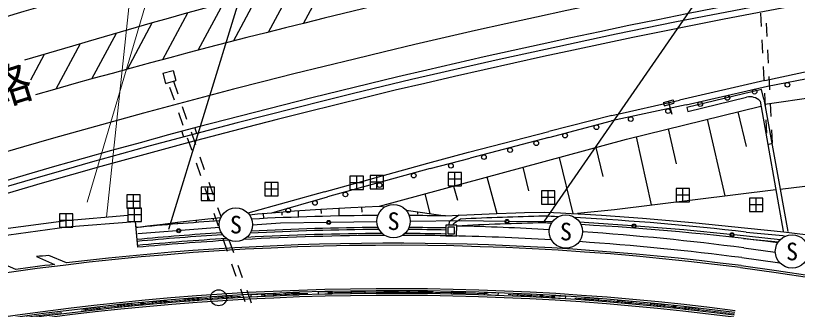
# Model space of a CAD drawing. Units: millimetres, scale not verified. Extents: x -1459003 to 1952903, y -3121393 to 1511092.
# Drawn here: x 170867 to 229376, y 306916 to 328908 of the extents above; entities that cross this region are included whole.
import ezdxf
from ezdxf.enums import TextEntityAlignment as Align

# ---------------------------------------------------------------- set-up
doc = ezdxf.new("R2010")
doc.units = ezdxf.units.MM
doc.header["$LTSCALE"] = 1000
doc.linetypes.add('CHAIN', pattern=[18.5, 12, -1.5, 3.5, -1.5])
for name, color, linetype, lineweight in [('M-BGD', 7, 'Continuous', 25), ('M-BMK', 2, 'CHAIN', 13), ('M-BMK-OTRS', 5, 'Continuous', 25), ('M-BMK-ROW', 30, 'Continuous', 25), ('M-BMK-SRVR', 3, 'Continuous', 25), ('M-STR-HTXT', 7, 'Continuous', 13), ('M-STR-STRC', 7, 'Continuous', 25)]:
    doc.layers.add(name, color=color, linetype=linetype, lineweight=lineweight)
doc.layers.add('M-BMK-HTXT', color=7, linetype='Continuous')
doc.styles.add('ＭＳ ゴシック', font='')
doc.styles.get('ＭＳ ゴシック').set_extended_font_data('MS Gothic')

msp = doc.modelspace()

# ---------------------------------------------------------------- linework, layer by layer
at = {"layer": 'M-BGD'}
for p, q in [((192413, 328329), (194365, 331980)), ((189794, 327673), (191725, 331284)), ((187167, 327003), (189077, 330575)), ((184533, 326317), (186422, 329851)), ((181890, 325617), (183760, 329113)), ((226620, 329093), (226671, 328095)), ((179239, 324901), (181089, 328361)), ((227105, 327337), (227054, 328336)), ((176580, 324170), (178411, 327594)), ((226722, 327096), (226773, 326097)), ((173913, 323423), (175725, 326812)), ((172001, 324089), (173031, 326016)), ((227206, 325340), (227155, 326339)), ((181890, 324593), (182661, 324800)), ((182661, 324800), (182865, 324041)), ((226824, 325098), (226874, 324100)), ((226935, 324040), (232416, 325250)), ((227151, 323618), (232919, 324768)), ((181890, 324593), (182094, 323834)), ((227308, 323342), (227257, 324341)), ((182094, 323834), (182865, 324041)), ((182673, 323989), (183004, 323045)), ((226935, 324040), (220548, 322586)), ((221053, 322227), (227151, 323618)), ((182746, 322576), (182415, 323519)), ((226689, 323367), (221099, 322033)), ((226866, 322642), (226689, 323367)), ((226925, 323101), (226976, 322102)), ((226933, 322272), (233589, 323251)), ((215502, 321421), (220548, 322586)), ((219351, 322407), (220075, 322602)), ((219351, 322407), (219416, 322166)), ((219713, 322504), (219972, 321539)), ((220075, 322602), (220140, 322360)), ((221170, 321741), (225579, 322793)), ((226588, 322509), (228318, 312783)), ((226866, 322642), (228666, 312741)), ((183335, 322102), (183666, 321158)), ((221053, 322227), (215472, 321037)), ((216577, 319658), (226654, 322137)), ((219416, 322166), (220140, 322360)), ((221099, 322033), (221170, 321741)), ((227409, 321345), (227358, 322344)), ((183409, 320688), (183078, 321632)), ((215502, 321421), (210765, 320223)), ((224924, 321711), (225554, 319122)), ((210770, 319784), (215472, 321037)), ((222631, 321147), (223955, 315413)), ((227027, 321104), (227078, 320105)), ((183315, 320242), (183427, 319817)), ((183997, 320214), (184328, 319271)), ((184281, 320500), (184393, 320074)), ((204771, 318677), (210765, 320223)), ((219700, 320426), (220302, 317805)), ((227511, 319348), (227460, 320346)), ((184071, 318801), (183740, 319745)), ((198100, 314654), (216577, 319658)), ((210770, 319784), (204896, 318229)), ((217306, 319837), (218439, 314737)), ((214285, 319037), (214812, 316857)), ((227165, 319265), (227511, 319348)), ((184659, 318327), (184990, 317384)), ((201725, 317850), (204771, 318677)), ((211537, 318292), (212577, 314092)), ((184734, 316914), (184403, 317858)), ((193993, 315719), (201725, 317850)), ((201897, 317454), (204896, 318229)), ((201897, 317454), (194219, 315335)), ((208824, 317558), (209247, 315781)), ((206142, 316831), (206878, 314088)), ((228088, 315920), (236350, 316934)), ((185396, 315027), (185065, 315971)), ((185321, 316440), (185652, 315496)), ((203630, 316151), (203940, 315095)), ((193993, 315719), (188258, 314123)), ((201488, 315571), (201862, 314084)), ((215696, 314401), (227767, 315881)), ((190035, 314152), (194219, 315335)), ((185983, 314553), (186239, 313824)), ((190783, 314213), (190801, 313960)), ((192015, 314306), (192026, 313826)), ((193717, 314422), (193723, 314095)), ((195068, 314504), (195060, 313908)), ((196760, 314593), (196772, 314205)), ((200935, 314224), (200943, 314051)), ((212910, 314125), (215696, 314401)), ((185674, 313594), (185666, 313741)), ((186059, 313140), (185728, 314084)), ((189394, 314098), (189408, 313719)), ((204073, 313963), (203333, 313500)), ((204170, 313669), (203630, 313331)), ((179817, 313504), (179977, 311567)), ((182980, 313369), (182977, 313440)), ((186125, 313033), (183220, 312812)), ((184409, 313422), (184398, 313604)), ((190691, 313381), (188604, 313222)), ((194148, 313420), (190691, 313381)), ((197905, 313462), (194448, 313423)), ((204264, 313534), (200404, 313490)), ((203327, 313220), (203333, 313500)), ((203627, 313214), (203630, 313331)), ((207498, 313498), (204264, 313534)), ((211032, 313459), (207798, 313495)), ((213414, 313432), (213094, 313436)), ((217001, 313164), (213414, 313432)), ((220887, 312873), (217300, 313141)), ((182921, 312789), (180015, 312568)), ((224337, 312515), (220887, 312873)), ((228085, 312126), (224635, 312484)), ((186722, 311253), (186390, 312197)), ((186836, 312122), (187167, 311178)), ((225348, 312218), (227955, 311971)), ((227115, 312028), (227111, 312005)), ((225381, 311520), (227727, 311202)), ((187384, 309366), (187053, 310310)), ((187498, 310235), (187829, 309291)), ((188047, 307479), (187715, 308422)), ((188160, 308348), (188491, 307404))]:
    msp.add_line(p, q, dxfattribs=at)
for points in [[(153269, 310100), (154299, 310353), (159365, 311287), (164430, 312221), (169536, 312900), (174642, 313580), (179276, 313962)], [(225554, 312696), (228291, 312437), (228510, 312409)], [(225216, 310788), (227895, 310426), (228058, 310401)]]:
    msp.add_lwpolyline(points, dxfattribs=at)
for points in [[(203060, 312426), (203860, 312409), (203877, 313209), (203077, 313226)], [(203214, 312573), (203713, 312562), (203724, 313062), (203224, 313073)]]:
    msp.add_lwpolyline(points, close=True, dxfattribs=at)
for centre, radius in [((228629, 323734), 175), ((226171, 323215), 175), ((222107, 322287), 175), ((224139, 322751), 175), ((219696, 321758), 175), ((216907, 321164), 175), ((214338, 320553), 175), ((211989, 319927), 175), ((209836, 319355), 175), ((207878, 318837), 175), ((205919, 318318), 175), ((203441, 317672), 175), ((200664, 316932), 175), ((198105, 316225), 175), ((195546, 315519), 175), ((193268, 314884), 175), ((191273, 314320), 175), ((207648, 313496), 150), ((207648, 313496), 120), ((194298, 313422), 150), ((194298, 313422), 120), ((194298, 313422), 100), ((207648, 313496), 100), ((217151, 313153), 150), ((217151, 313153), 120), ((217151, 313153), 100), ((183070, 312801), 150), ((183070, 312801), 120), ((183070, 312801), 100), ((224486, 312499), 150), ((224486, 312499), 120), ((224486, 312499), 100)]:
    msp.add_circle(centre, radius, dxfattribs=at)
for centre, radius, start, end in [((444492, 872503), 605840, 261.18909, 261.18909), ((358203, -295224), 654250, 101.37929, 109.98397), ((358203, -295225), 651750, 100.70261, 109.98397), ((358203, -295225), 648250, 99.70115, 106.7355), ((336112, -250861), 596750, 96.77467, 105.92775), ((336281, -251332), 590751, 108.92784, 108.92784), ((336112, -250861), 593250, 95.31053, 109.71761), ((336112, -250861), 591190, 94.35247, 108.08404), ((336112, -250861), 590750, 94.13634, 108.05705), ((336281, -251332), 590751, 93.90795, 108.05107), ((225845, 321803), 1025, 43.52234, 105.03276), ((199038, 109705), 204241, 90.29736, 92.94832), ((199038, 109705), 204241, 88.87956, 89.63763), ((214577, 110016), 203919, 91.16616, 92.92548), ((201985, 110926), 203143, 87.32312, 87.61839), ((201985, 110926), 203143, 83.33759, 86.96371), ((199038, 109705), 204241, 93.62188, 95.38005), ((199079, 108805), 204242, 90.30348, 92.96739), ((199079, 108805), 204242, 88.87963, 89.65473), ((214542, 109542), 203894, 91.16604, 92.9986), ((199232, 110066), 203144, 86.73174, 88.68995), ((201951, 110425), 203144, 87.45416, 87.61839), ((201951, 110425), 203144, 82.65801, 86.82763), ((199079, 108805), 204242, 93.59684, 95.38007), ((199086, 108652), 204245, 93.57192, 95.37842), ((199471, 98397), 214059, 90.26021, 93.09366), ((199099, 108358), 204239, 90.2213, 93.07001), ((199086, 108652), 204245, 90.2848, 92.99118), ((199471, 98397), 214059, 89.03931, 89.90891), ((199099, 108358), 204239, 88.88795, 89.74826), ((199086, 108652), 204245, 88.88243, 89.67722), ((199232, 110066), 203144, 82.60415, 86.02744), ((199099, 108358), 204239, 93.49118, 95.37541), ((199471, 98397), 214059, 93.36175, 95.22518), ((199106, 108224), 204240, 86.66963, 88.89056), ((199106, 108224), 204240, 82.65518, 86.08435)]:
    msp.add_arc(centre, radius, start, end, dxfattribs=at)
at = {"layer": 'M-BMK'}
msp.add_arc((199104, 108215), 200000, 82.65504, 100.26431, dxfattribs=at)
at = {"layer": 'M-BMK-OTRS'}
for points in [[(188359, 314004), (188976, 314062), (190035, 314152), (191739, 314286), (193717, 314422), (195945, 314552), (198100, 314654), (198512, 314591)], [(200085, 314353), (203032, 313907), (204073, 313963), (206878, 314088), (208304, 314137), (208952, 314156), (210447, 314192), (211121, 314163), (211638, 314139), (212445, 314099), (213475, 314044), (214713, 313970), (217787, 313754), (221534, 313427), (225674, 312984), (228356, 312730), (230985, 312396)], [(179855, 313042), (180738, 313160), (181887, 313306), (182977, 313440), (185265, 313699), (186226, 313798)], [(153186, 309565), (154402, 309863), (159455, 310795), (164509, 311727), (169602, 312405), (174696, 313083), (179817, 313505), (179855, 313042)]]:
    msp.add_lwpolyline(points, dxfattribs=at)
at = {"layer": 'M-BMK-ROW'}
for p, q in [((204237, 317171), (203237, 317171)), ((203237, 317171), (203237, 316171)), ((203737, 316171), (203737, 317171)), ((204237, 316171), (204237, 317171)), ((196893, 316889), (195893, 316889)), ((195893, 316889), (195893, 315889)), ((196393, 315889), (196393, 316889)), ((196893, 315889), (196893, 316889)), ((198390, 316947), (197390, 316947)), ((197390, 316947), (197390, 315947)), ((197890, 315947), (197890, 316947)), ((198390, 315947), (198390, 316947)), ((204237, 316671), (203237, 316671)), ((185764, 316071), (184764, 316071)), ((184764, 316071), (184764, 315071)), ((185264, 315071), (185264, 316071)), ((185764, 315071), (185764, 316071)), ((190515, 316420), (189515, 316420)), ((189515, 316420), (189515, 315420)), ((190015, 315420), (190015, 316420)), ((190515, 315420), (190515, 316420)), ((196893, 316389), (195893, 316389)), ((198390, 316447), (197390, 316447)), ((203237, 316171), (204237, 316171)), ((221312, 315976), (220312, 315976)), ((220312, 315976), (220312, 314976)), ((220812, 314976), (220812, 315976)), ((221312, 314976), (221312, 315976)), ((180194, 315500), (179194, 315500)), ((179194, 315500), (179194, 314500)), ((179694, 314500), (179694, 315500)), ((180194, 314500), (180194, 315500)), ((185764, 315571), (184764, 315571)), ((190515, 315920), (189515, 315920)), ((189515, 315420), (190515, 315420)), ((195893, 315889), (196893, 315889)), ((197390, 315947), (198390, 315947)), ((211218, 315798), (210218, 315798)), ((210218, 315798), (210218, 314798)), ((210718, 314798), (210718, 315798)), ((211218, 314798), (211218, 315798)), ((221312, 315476), (220312, 315476)), ((180194, 315000), (179194, 315000)), ((184764, 315071), (185764, 315071)), ((211218, 315298), (210218, 315298)), ((210218, 314798), (211218, 314798)), ((220312, 314976), (221312, 314976)), ((226803, 315249), (225803, 315249)), ((225803, 315249), (225803, 314249)), ((226303, 314249), (226303, 315249)), ((226803, 314249), (226803, 315249)), ((179194, 314500), (180194, 314500)), ((180276, 314504), (179276, 314504)), ((179276, 314504), (179276, 313504)), ((179776, 313504), (179776, 314504)), ((180276, 313504), (180276, 314504)), ((226803, 314749), (225803, 314749)), ((225803, 314249), (226803, 314249)), ((175142, 314080), (174142, 314080)), ((174142, 314080), (174142, 313080)), ((174642, 313080), (174642, 314080)), ((175142, 313080), (175142, 314080)), ((180276, 314004), (179276, 314004)), ((175142, 313580), (174142, 313580)), ((174142, 313080), (175142, 313080)), ((179276, 313504), (180276, 313504))]:
    msp.add_line(p, q, dxfattribs=at)
at = {"layer": 'M-BMK-SRVR'}
msp.add_circle((186060, 307785), 600, dxfattribs=at)
at = {"layer": 'M-STR-HTXT'}
for p, q in [((176223, 314941), (189665, 360421)), ((177657, 313829), (182624, 360301))]:
    msp.add_line(p, q, dxfattribs=at)
at = {"layer": 'M-STR-STRC'}
for p, q in [((193453, 349206), (182300, 312899)), ((210448, 313524), (234623, 348474)), ((172421, 310867), (173779, 310283)), ((174665, 310392), (173357, 310954)), ((170878, 309898), (169335, 310561))]:
    msp.add_line(p, q, dxfattribs=at)
for points in [[(225175, 310188), (227822, 309829), (230484, 309435), (232990, 309034), (235489, 308608), (237981, 308159), (240473, 307686), (245418, 306686), (250347, 305618), (255213, 304509), (260062, 303361), (269316, 301105)], [(225120, 310045), (227789, 309683), (230451, 309288), (232957, 308888), (235456, 308462), (237948, 308012), (240441, 307539), (245386, 306539), (250315, 305472), (255180, 304363), (260029, 303215), (269621, 300876)], [(186027, 307886), (187025, 307949), (187036, 307750), (186637, 307727)]]:
    msp.add_lwpolyline(points, dxfattribs=at)
for points in [[(183574, 307510), (183563, 307710), (184560, 307785), (184572, 307585)], [(188504, 307833), (188492, 308033), (189491, 308083), (189503, 307884)], [(191057, 307952), (191055, 308152), (192055, 308190), (192056, 307990)], [(193526, 308036), (193525, 308236), (194525, 308262), (194526, 308062)], [(195996, 308090), (195994, 308290), (196994, 308303), (196996, 308103)], [(198466, 308113), (198464, 308313), (199464, 308314), (199466, 308114)], [(201027, 308105), (201036, 308305), (202036, 308293), (202028, 308093)], [(203498, 308066), (203506, 308266), (204506, 308241), (204498, 308042)], [(205967, 307996), (205976, 308196), (206975, 308159), (206966, 307960)], [(208435, 307896), (208444, 308096), (209442, 308047), (209434, 307847)], [(210999, 307760), (211017, 307959), (212016, 307897), (211998, 307698)], [(213465, 307598), (213483, 307797), (214480, 307723), (214462, 307524)], [(178574, 307057), (178553, 307256), (179548, 307356), (179569, 307158)], [(181112, 307303), (181101, 307502), (182097, 307590), (182109, 307391)], [(215927, 307405), (215946, 307604), (216942, 307518), (216924, 307319)], [(218387, 307182), (218406, 307381), (219401, 307282), (219382, 307083)], [(176119, 306789), (176098, 306987), (177091, 307099), (177113, 306901)], [(220948, 306918), (220976, 307115), (221970, 307003), (221942, 306806)]]:
    msp.add_lwpolyline(points, close=True, dxfattribs=at)
for centre, radius in [((187355, 313259), 1250), ((199154, 313519), 1250), ((212055, 312741), 1250), ((228977, 311250), 1250), ((190276, 308019), 100), ((200248, 308211), 100), ((210221, 307905), 100), ((180331, 307331), 100), ((220173, 307102), 100)]:
    msp.add_circle(centre, radius, dxfattribs=at)
for centre, radius, start, end in [((447798, 891676), 619416, 260.19854, 260.19854), ((446458, 884104), 611726, 260.39352, 260.39352), ((442504, 859024), 586335, 261.56778, 261.56778), ((437337, 831795), 558628, 259.99993, 259.99993), ((199106, 108308), 203557, 82.64187, 96.89601), ((199106, 108220), 203494, 82.65523, 100.27305), ((205812, -41790), 354234, 95.25669, 95.40875), ((199106, 108308), 203557, 97.14716, 97.97114), ((199107, 108341), 200123, 82.64525, 100.28101), ((199106, 108266), 200049, 82.65131, 100.27123), ((199105, 108164), 199951, 82.65944, 100.2581), ((199104, 108088), 199877, 82.66551, 100.24827)]:
    msp.add_arc(centre, radius, start, end, dxfattribs=at)

# ---------------------------------------------------------------- texts
at = {"layer": 'M-BMK-HTXT', "style": 'ＭＳ ゴシック'}
msp.add_text('宇部興産道路', height=2566, rotation=17.418, dxfattribs=at).set_placement((161966, 321000), align=Align.MIDDLE_CENTER)
at = {"layer": 'M-STR-STRC', "style": 'ＭＳ ゴシック'}
for p in [(199154, 313519), (187355, 313259), (212055, 312741), (228977, 311250)]:
    msp.add_text('S', height=1320, dxfattribs=at).set_placement(p, align=Align.MIDDLE_CENTER)

doc.saveas('drawing.dxf')
